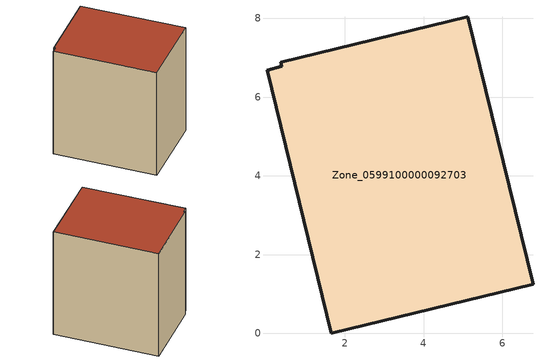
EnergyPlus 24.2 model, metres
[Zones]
Zone_0599100000092703
 floor ground (C_G): 0.02,6.69 0.4,6.79 0.37,6.88 5.12,8.05 6.78,1.25 1.66,0 z0
 wall outside (C_F): 6.78,1.25 5.12,8.05 0.37,6.88 0.4,6.79 0.02,6.69 1.66,0 6.78,1.25 z0:7.78
 roof outside (C_R): 0.4,6.79 0.02,6.69 1.66,0 6.78,1.25 5.12,8.05 0.37,6.88 z7.78
[BUILDING]
Pand.0599100000092703: North Axis=0; Terrain=City; Loads Convergence Tolerance Value=0.04; Temperature Convergence Tolerance Value=0.4; Solar Distribution=FullExterior; Maximum Number of Warmup Days=25; Minimum Number of Warmup Days=1
[Site:Location]
Rotterdam.The.Hague.AP_ZH_NLD Design_Conditions: Latitude=51.96; Longitude=4.45; Time Zone=1; Elevation=-4.5
[SITE:GROUNDTEMPERATURE:BUILDINGSURFACE]
18, 18, 18, 18, 18, 18, 18, 18, 18, 18, 18, 18
[MATERIAL] Thermal Absorptance=0.9; Solar Absorptance=0.7; Visible Absorptance=0.7
Name | Roughness | Thickness | Conductivity | Density | Specific Heat
G.TI.1946 | MediumSmooth | 0.15 | 1 | 540 | 1210
F.TI.1946 | Rough | 0.3 | 0.857143 | 1920 | 840
R.TI.1946 | MediumRough | 0.2 | 0.1 | 1500 | 1000
[CONSTRUCTION]
C_G: G.TI.1946
C_F: F.TI.1946
C_R: R.TI.1946
[ZONE]
Zone_0599100000092703: Type=1; Multiplier=1; Ceiling Height=Autocalculate; Volume=Autocalculate; Floor Area=autocalculate; Part of Total Floor Area=Yes
[ZONEINFILTRATION:DESIGNFLOWRATE]
Infil_Zone_0599100000092703: Zone or ZoneList or Space or SpaceList=Zone_0599100000092703; Schedule=AlwaysOn; Design Flow Rate Calculation Method=Flow/Area; Flow Rate per Floor Area=0.003; Constant Term Coefficient=1; Temperature Term Coefficient=0; Velocity Term Coefficient=0; Velocity Squared Term Coefficient=0
[HVACTEMPLATE:ZONE:IDEALLOADSAIRSYSTEM]
Zone_0599100000092703: Maximum Heating Supply Air Temperature=50; Minimum Cooling Supply Air Temperature=13; Maximum Heating Supply Air Humidity Ratio=0.0156; Minimum Cooling Supply Air Humidity Ratio=0.0077; Heating Limit=NoLimit; Cooling Limit=NoLimit; Dehumidification Control Type=ConstantSensibleHeatRatio; Cooling Sensible Heat Ratio=0.7; Dehumidification Setpoint=60; Humidification Control Type=None; Humidification Setpoint=30; Outdoor Air Method=None; Outdoor Air Flow Rate per Person=0.00944; Outdoor Air Flow Rate per Zone Floor Area=0; Outdoor Air Flow Rate per Zone=0; Demand Controlled Ventilation Type=None; Outdoor Air Economizer Type=NoEconomizer; Heat Recovery Type=None; Sensible Heat Recovery Effectiveness=0.7; Latent Heat Recovery Effectiveness=0.65
[ZONECONTROL:THERMOSTAT]
ThermostatControl_Zone_0599100000092703: Zone or ZoneList=Zone_0599100000092703; Control Type Schedule=DualSetpointControlType; Control 1=Thermostat_Zone_0599100000092703; Temperature Difference Between Cutout And Setpoint=0
[THERMOSTATSETPOINT:DUALSETPOINT]
Thermostat_Zone_0599100000092703: Heating Setpoint Temperature Schedule=HeatingSetpoint_Zone_0599100000092703; Cooling Setpoint Temperature Schedule=CoolingSetpoint_Zone_0599100000092703
[SCHEDULE:COMPACT]
HeatingSetpoint_Zone_0599100000092703: Through: 12/31, For: AllDays, Until: 24:00, 21
CoolingSetpoint_Zone_0599100000092703: Through: 12/31, For: AllDays, Until: 24:00, 24
DualSetpointControlType: Through: 12/31, For: AllDays, Until: 24:00, 4
AlwaysOn: Through: 12/31, For: AllDays, Until: 24:00, 1
